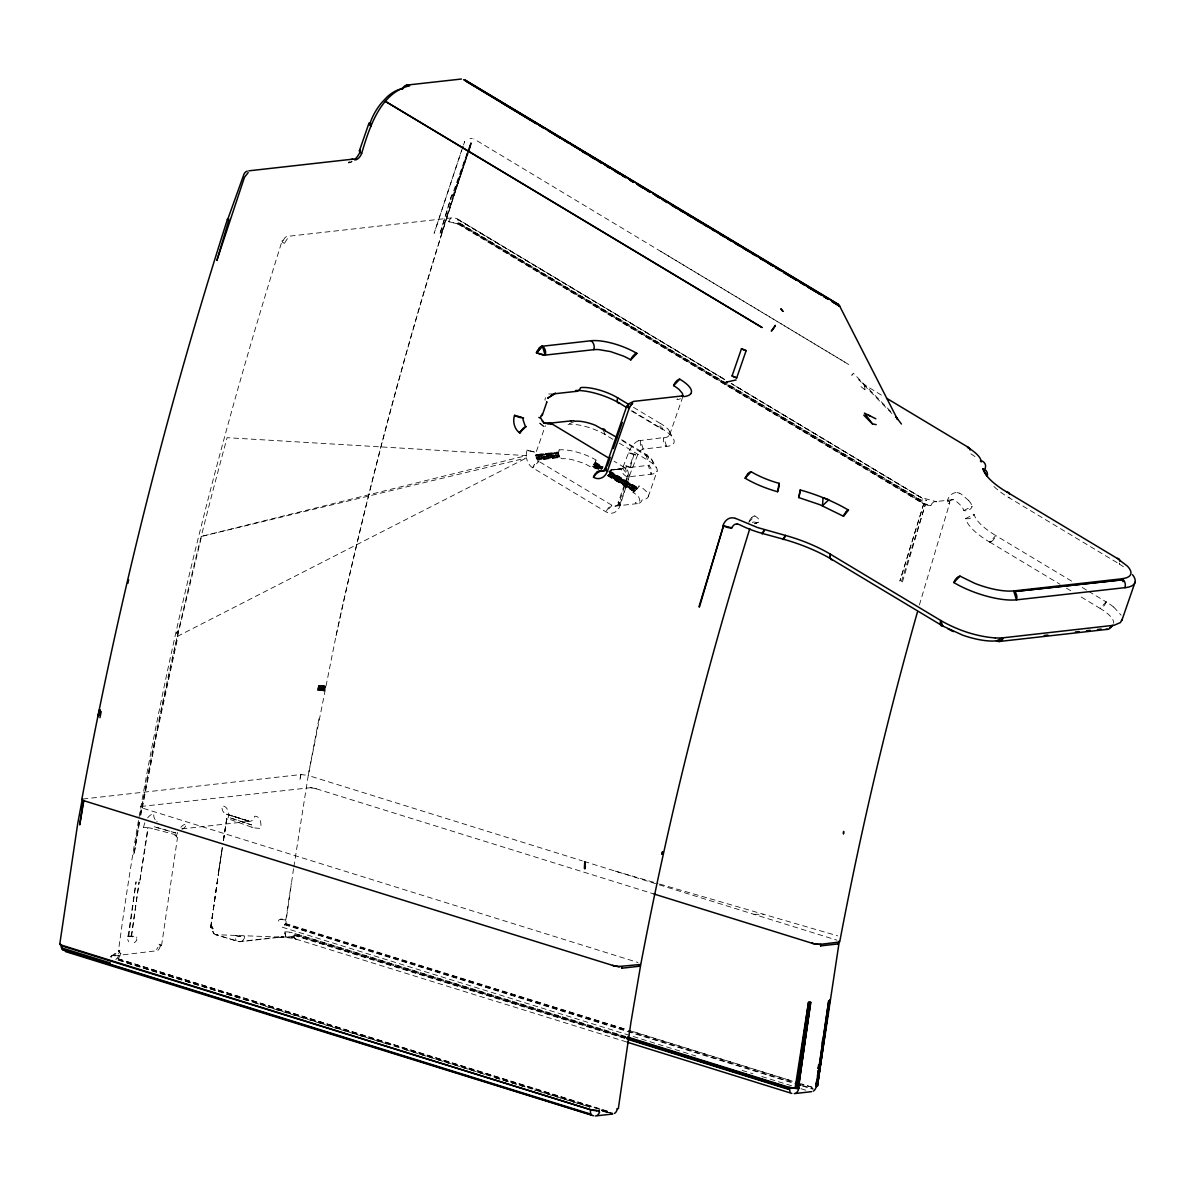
<?xml version="1.0" encoding="UTF-8"?>
<svg xmlns="http://www.w3.org/2000/svg" width="1195" height="1195" viewBox="0 0 1195 1195"><rect width="100%" height="100%" fill="white"/><g stroke="black" fill="none" stroke-linecap="round" stroke-linejoin="round"><path stroke-width="0.75" stroke-dasharray="5 3.75" d="M159.025 944.14C162.998 949.383 160.488 941.75 158.786 945.275A6.946 4.033 -72.7 0 1 158.218 946.918L156.545 949.517M134.288 942.736C142.982 936.865 126.371 932.907 127.656 939.106A6.692 5.288 83.6 0 0 128.687 941.66M626.524 1041.92L293.686 938.404L281.408 937.014L282.752 936.94L239.717 941.765L215.234 934.565C211.814 933.639 214.667 928.545 211.649 928.142A6.692 1.195 8.9 0 1 211.037 927.753L210.977 926.991A6.722 1.255 7.8 0 1 212.083 926.752L212.157 929.605A6.692 5.288 83.6 0 0 213.188 932.175M284.395 925.154C291.58 918.552 274.118 915.997 279.376 924.243M241.868 941.182A6.677 5.273 83.6 0 0 244.572 937.104L235.37 935.566L235.251 936.686A6.946 4.063 -72.4 0 0 235.31 938.269L236.207 940.57M128.776 936.163L136.081 881.761L128.059 936.193M131.51 936.297L139.128 881.88L131.331 936.282M210.977 926.991L218.551 872.664L210.753 927.141M293.537 868.72L286.188 920.03L278.749 919.254M161.564 945.529L177.562 837.187M210.649 927.365L222.285 847.539M120.814 953.356C121.502 954.745 119.814 952.176 118.41 951.265C150.645 710.054 209.364 472.936 282.08 240.927M926.932 505.067L922.017 502.901L922.152 498.479M285.814 919.926L291.311 883.254M222.3 847.778L218.431 873.097L222.33 847.838M223.405 840.533L226.721 818.829A6.677 1.329 8.6 0 1 228.23 818.127M223.375 840.414L226.736 818.605M293.85 866.913L308.235 775.48L335.855 636.681A4120.001 3252.596 83.6 0 1 441.269 235.251L467.603 153.557L452.95 195.651L440.91 235.042L467.902 153.722M223.45 840.608L226.796 818.948A6.677 1.359 9 0 0 228.424 819.904L229.35 819.158L251.398 827.074M138.964 822.011L134.049 854.589L139.591 822.309M140.188 814.841L141.413 807.671M118.41 951.265L119.814 950.593A6.677 5.273 83.6 0 1 114.914 955.791A6.722 5.303 83.6 0 1 113.585 955.597L119.814 950.593M133.72 854.455L139.262 822.16M140.487 814.99L141.712 807.805M140.831 815.139L142.056 807.954L638.055 962.513M160.16 946.052L160.07 946.604A6.677 5.273 83.6 0 1 157.381 950.667L115.347 955.761M934.415 501.795A6.677 5.273 83.6 0 0 930.92 505.575L922.017 502.901L457.715 223.913L457.849 219.492M175.053 835.649L175.262 834.618L152.437 828.628M318.916 718.807L308.235 775.48L582.338 860.863M141.936 807.91L155.858 736.165L177.637 635.83L201.537 536.376L526.278 455.609A13.369 10.546 83.6 0 1 527.114 449.992L536.062 452.472A6.692 5.288 83.6 0 0 535.644 454.683L537.332 460.015A6.692 5.288 83.6 0 0 538.87 461.389L612.258 505.485A6.677 5.273 83.6 0 0 619.204 502.423L628.436 474.968A6.722 5.303 83.6 0 0 628.421 473.489L628.137 472.01A6.632 5.228 83.6 0 0 627.136 469.799L626.27 468.754A6.632 5.228 83.6 0 0 625.239 467.947L614.066 461.24M142.325 808.059L156.261 736.344L178.07 636.009L526.502 457.924L526.278 455.609L227.095 437.684C193.829 559.887 164.805 683.256 141.607 807.775L140.801 807.297M638.488 440.791L663.808 437.549C670.768 438.341 671.456 430.305 666.138 427.586A27.619 8.828 19 0 0 660.641 423.538M919.388 604.984L949.741 502.856M902.449 581.95L925.318 504.544L924.332 504.126M559.14 449.873L558.722 451.979L535.659 454.697L558.707 452.532L535.644 455.28L558.737 453.084L535.689 455.848L558.797 453.637L535.763 456.43L559.021 454.712L536.032 457.565L559.185 455.22L536.226 458.103L559.38 455.728L536.45 458.626L559.604 456.221L537.003 459.582L560.082 456.998L537.332 460.015L560.395 457.431A6.707 5.303 83.6 0 0 561.934 458.79L563.114 458.701A20.927 6.647 19.1 0 1 572.017 459.627L582.323 462.794A20.927 6.647 19.1 0 1 590.016 466.558A6.707 3.51 -58.7 0 0 591.107 466.199L596.185 468.918M901.389 581.636L925.303 504.529M201.537 536.376L526.502 457.924A13.369 10.546 83.6 0 0 532.716 467.828L606.104 511.923A13.354 10.546 83.6 0 0 619.996 505.799L629.959 474.37L637.398 455.504A6.677 3.525 -59.1 0 1 642.417 449.365M469.157 150.226L453.682 196.04A4119.06 3251.864 83.6 0 0 335.885 636.696M469.755 148.479L471.547 143.191L468.5 151.959M462.913 146.671L434.114 233.324L461.703 150.182M463.526 144.924L464.736 141.413L462.316 148.434M638.503 440.701A13.354 7.08 -59.4 0 0 628.406 453.039L622.55 468.261L610.272 470.442M648.287 496.552L657.116 471.009M669.738 434.547L682.853 396.62M619.652 505.56A6.692 2.091 19.4 0 1 618.681 504.828L618.144 502.722L627.016 477.134L629.959 474.37L619.607 505.56M595.932 460.583L596.126 460.09A27.619 8.738 19 0 0 559.17 449.903M677.326 398.682L676.923 399.623A27.664 8.768 19 0 0 680.553 398.697M140.651 806.61L141.503 806.326M545.473 397.621L544.92 399.952A6.677 2.121 19.1 0 1 545.308 400.205M115.825 959.749L120.919 952.818M287.412 238.641L284.38 243.392L283.529 240.165A6.662 5.258 83.6 0 1 287.024 236.431L453.114 217.714L456.699 218.476L725.141 379.726M748.682 522.379L754.822 515.926L756.779 517.241A13.369 4.242 19.1 0 1 759.139 521.558A13.384 4.257 19.3 0 1 757.092 522.633M991.088 541.619A6.692 3.555 -59.1 0 0 992.238 540.857A6.692 3.585 -59.6 0 0 993.015 540.215L993.553 539.557A6.692 3.555 -59.1 0 0 995.868 535.599A64.59 20.494 19.1 0 1 974.074 514.283L965.665 518.525A71.267 22.645 19 0 0 989.565 542.052L995.838 535.599L1072.602 581.726M1113.665 607.045A46.769 14.848 19.1 0 0 1106.167 601.907L1100.042 608.36L1079.249 595.857M609.316 507.024L608.763 507.561A6.662 3.48 -59 0 0 606.313 511.43L611.885 505.545A6.737 3.525 -58.6 0 0 609.316 507.053M751.894 517.465L750.968 518.421A6.692 3.525 -59 0 0 749.101 521.334M607.717 1111.171L117.887 958.749L116.512 959.585L590.016 1107.138L534.404 1090.004M111.18 956.239L118.604 950.921M607.314 475.58L634.351 491.757L638.01 487.904A6.692 3.525 -59 0 0 638.966 485.827A27.619 8.738 19 0 1 642.223 499.794A6.677 5.273 83.6 0 1 635.322 502.886M140.831 806.491L310.386 787.699M618.144 502.722L618.353 502.617A6.692 2.121 19 0 1 619.249 502.453M963.797 510.564L972.192 506.321A6.662 6.199 -13.2 0 1 970.31 509.085A6.737 6.244 -13.6 0 1 968.876 510.041A6.662 6.199 -13.2 0 1 963.812 510.564A40.092 12.712 19.1 0 0 954.939 500.406A5.87 3.824 -42.6 0 0 953.386 499.779M991.118 541.574L990.819 541.723A6.692 3.555 -59.1 0 1 989.699 542.052M349.284 161.415A6.647 5.258 83.6 0 0 348.582 162.864L352.749 161.026M569.358 423.717L574.914 421.267M755.046 523.649L758.078 522.32M111.957 955.895L111.568 956.045A13.369 2.674 8.4 0 0 110.851 956.612M757.047 522.603L756.435 522.708A6.692 5.288 83.6 0 0 751.7 522.753M625.239 467.947C617.232 467.125 623.85 476.73 628.032 476.865L651.111 474.281A6.677 5.273 83.6 0 0 651.141 469.187L650.946 468.649A6.677 5.273 83.6 0 0 648.302 465.363L625.239 467.947L628.032 476.865M953.416 499.719L952.071 499.779A6.692 5.288 83.6 0 0 948.292 503.618L947.441 500.436A13.444 10.606 83.6 0 1 948.666 497.643A13.369 10.561 83.6 0 1 955.836 492.609L957.09 492.654M283.693 936.985L281.826 936.85L284.933 937.074L284.783 933.101L285.934 937.149L294.209 936.043L286.949 937.268L294.418 936.97L289.324 937.582L294.747 937.791M614.962 506.142L638.04 503.543M952.684 499.689L935.297 501.646L936.641 501.781L920.658 497.374L732.266 384.237M82.903 799.022L300.841 774.554L307.966 775.391M182.013 828.912L250.218 821.249M610.585 469.889L618.084 469.052M613.259 469.799L621.325 468.993L612.915 469.74M619.13 469.217L621.325 468.993L617.307 469.366L618.248 469.291M611.362 470.008L621.146 469.082L618.995 469.232M448.708 221.613L457.715 223.913L448.708 221.613A6.528 5.153 83.6 0 1 449.35 220.179L449.604 219.79A6.826 5.392 83.6 0 1 450.605 218.715A6.722 5.303 83.6 0 1 452.233 217.863M930.905 505.575L927.41 505.201M227.543 814.422L249.949 821.458L226.572 814.183L248.381 821.084A6.662 5.258 83.6 0 0 251.951 820.621L253.37 819.277A6.662 5.258 83.6 0 0 254.311 817.38L254.58 816.275A13.369 7.753 -72.7 0 1 258.21 817.425A13.369 7.738 -72.4 0 1 260.839 823.295A13.324 7.738 -72.3 0 1 260.704 828.255A6.692 1.374 9.2 0 1 252.877 827.493M548.744 394.006L552.448 393.887M754.03 914.339L763.381 914.235M470.038 138.486L472.294 138.486M310.446 787.729L311.507 787.819M127.551 936.238L136.842 937.239M310.939 787.759L312.149 787.923M312.089 787.908L315.48 788.58M289.608 932.264L292.312 932.787M626.718 465.975L632.977 468.276L624.029 465.811L625.06 465.781A6.647 2.061 18.7 0 1 626.733 465.99M965.665 518.525L966.74 518.735A6.677 6.214 -13.2 0 0 973.059 516.135L973.313 515.777A6.662 6.214 -12.1 0 0 974.074 514.298M891.903 413.589L858.727 379.666L864.224 384.67L883.374 396.307M630.975 453.174L637.398 455.504L628.451 453.039M235.37 935.566L237.924 936.133A6.647 1.255 7.8 0 0 240.255 936.477L243.422 936.641A6.707 1.24 7.7 0 0 244.661 936.566M315.42 788.566L316.436 788.849M615.186 871.095L658.042 883.568M659.819 884.091L837.635 935.834M248.709 821.07L226.213 814.183A6.677 5.273 83.6 0 1 222.046 806.072A13.369 7.723 -71.8 0 1 228.364 813.825A13.414 7.768 -72.4 0 1 228.17 818.082M285.052 923.884L626.957 1029.866M628.734 1030.419L792.569 1081.191L628.809 1030.239M584.056 861.401L657.459 884.255M659.207 884.808L836.918 940.166M316.376 788.834L653.635 893.89M285.276 923.376L627.031 1029.687M284.828 924.362L626.509 1030.688M628.286 1031.255L793.779 1082.745M802.682 1085.523L813.362 1088.839M284.634 924.751L793.48 1083.193M802.383 1085.956L813.048 1089.272M282.289 927.215L695.834 1055.977M742.14 1070.406L752.865 1073.737M761.753 1076.516L792.091 1085.941M800.964 1088.72L809.911 1091.498M625.553 1036.453L294.254 933.355L625.478 1037.006M625.478 1037.185L294.149 934.46L625.433 1037.902M294.134 935.013L625.433 1038.082M294.149 935.431L625.448 1038.574M599.905 1109.453L116.856 959.436M601.683 1110.006L612.378 1113.337M602.773 1110.902L611.676 1113.665M126.864 963.006L219.477 991.835M226.258 994.106L247.977 1000.708M255.103 1002.919L258.658 1004.024M265.454 1006.309L386.896 1043.937M404.717 1049.479L488.426 1075.53M495.223 1077.815L525.83 1087.166M602.086 1111.066L611.317 1113.785M117.887 958.749L600.263 1109.214M602.041 1109.782L610.944 1112.56M921.001 497.464L731.534 383.565M528.519 450.739L536.062 452.472L544.905 426.914A6.692 5.288 83.6 0 1 545.488 425.659M602.848 467.335L594.856 462.659L602.803 467.424M609.241 471.069L638.01 487.904L609.495 470.681M602.534 467.813L594.542 463.137L602.474 467.902M610.197 472.966L637.383 488.889L608.823 471.726L637.712 488.411L609.151 471.248M601.832 468.724L593.84 464.033L601.772 468.813M609.838 473.414L637.04 489.353L610.062 473.145M601.473 469.142L593.467 464.452L601.324 469.291M609.465 473.832L636.681 489.786L609.704 473.579M599.292 468.784L592.914 464.989L599.233 468.828M608.852 474.475L635.934 490.592L609.196 474.131M598.904 469.097L592.541 465.303L598.859 469.157M608.464 474.803L635.531 490.936L608.703 474.594M598.531 469.396L592.167 465.587L598.471 469.441M608.076 475.102L635.142 491.25L608.315 474.923M607.702 475.356L634.739 491.518L607.926 475.192M848.779 364.55L473.907 138.919M724.753 379.622L456.057 218.371L724.738 379.577M731.161 383.461L921.479 497.688M922.48 500.989L458.118 222.27L922.42 501.377M660.626 251.279L847.419 363.683M993.926 486.499A64.59 20.494 19.1 0 0 1008.953 497.673L1119.312 563.98M1082.207 587.492L1087.002 590.375M1088.6 591.346L1106.197 601.907M989.684 542.052L1060.07 584.325M1066.463 588.179L1071.258 591.062M458.029 222.823L922.316 501.87M922.181 502.408L457.909 223.301L922.017 502.901M633.529 407.346L660.506 423.553L662.508 429.08A34.297 10.889 19.1 0 1 666.601 446.467L643.537 449.051A6.692 3.525 -59.3 0 0 642.417 449.32M632.364 410.96L662.508 429.08A6.632 3.495 -59.2 0 1 660.536 423.627M631.094 410.766L661.238 428.885M621.684 439.7L647.078 454.951M621.997 440.447L651.066 458.76L656.309 467.574M612.886 439.312L604.954 434.532A27.619 8.709 19 0 0 568.058 424.374M619.234 443.121L647.809 460.284A27.619 8.723 18.9 0 1 651.006 474.221L648.302 465.363A20.942 6.632 19 0 0 652.276 460.284L651.066 458.76M595.23 462.062L603.146 466.842M607.553 475.446L634.351 491.757M975.03 456.58L969.548 452.965A6.677 3.51 -58.9 0 0 969.713 452.457M540.05 423.149C551.224 431.754 540.782 425.375 538.84 422.193L538.676 419.714M860.983 386.642L865.12 389.928A6.692 3.331 -53.9 0 0 865.673 388.211L864.956 384.969M1113.695 607.045L1121.134 615.171M890.813 411.558L853.394 373.288L851.721 375.275A6.677 1.837 -27.7 0 0 853.021 374.005L853.514 373.452M968.786 500.556L960.72 493.759A16.491 12.473 -60.9 0 0 959.51 493.221M282.453 241.943L282.677 242.182A6.677 2.046 17.5 0 0 284.305 243.392M622.55 468.261L628.555 476.133M212.053 926.737L213.188 928.664M214.099 933.773L212.919 931.697L213.741 933.22M669.334 431.395L673.472 438.819M645.808 454.757L647.809 460.284M603.46 430.394L604.954 434.532A6.677 3.51 -58.9 0 0 605.357 432.993M619.204 502.423L619.996 505.799M285.007 932.04L285.934 937.149M864.224 384.67L865.12 389.928M948.352 503.648A6.692 2.017 17.7 0 0 949.637 502.288A6.677 2.046 17.2 0 0 947.486 500.421M634.396 491.742A6.692 3.525 -59 0 1 633.245 492.206L632.827 492.28A20.927 6.632 18.9 0 1 638.742 497.015L639.893 500.406A20.927 6.632 18.9 0 1 635.277 502.856M595.887 460.583A6.677 3.421 -59.2 0 1 595.185 462.032M1106.241 601.907A6.692 3.555 -59.2 0 1 1100.087 608.374A40.092 12.742 19 0 1 1113.695 623.282M283.14 240.18A6.632 2.017 17.9 0 0 282.393 240.479A6.692 2.031 17.9 0 0 282.095 241.3A6.692 2.031 17.4 0 0 282.364 241.928M968.667 500.526A46.784 14.788 19.2 0 1 972.132 506.307M959.51 493.221A16.581 12.577 -63.1 0 0 957.972 492.788A16.207 12.353 -66.1 0 0 957.09 492.654M645.793 454.772A6.692 3.525 -58.7 0 1 647.839 460.269M628.525 453.084A6.677 2.061 18.5 0 1 631.035 453.234M528.474 450.754A6.707 2.196 18.8 0 1 527.055 450.007M751.864 517.495A6.692 3.525 -59 0 1 754.807 515.926M1009.148 497.165A6.692 3.525 -58.4 0 1 1008.983 497.673M1119.222 563.995A46.769 14.818 19.2 0 1 1124.704 567.595M1119.655 562.994A6.677 3.57 -58.4 0 1 1119.356 563.98M351.45 161.922A13.399 7.05 -59.1 0 1 348.582 162.864M352.196 161.564A13.354 7.08 -59.3 0 1 351.45 161.997M177.667 832.422A13.339 7.768 -72.4 0 0 176.561 835.678L176.173 837.755A6.692 1.359 8.9 0 0 175.112 835.663M180.848 827.269A13.339 7.768 -72.4 0 1 186.33 823.952L186.136 825.028A6.662 5.258 83.6 0 1 185.165 826.94L183.746 828.284A6.662 5.258 83.6 0 1 180.639 828.867M111.254 957.583A13.369 2.659 9.2 0 1 110.806 956.612M111.807 955.91A13.369 2.659 9.2 0 1 113.391 955.597M284.858 931.98A6.677 1.553 10.2 0 1 289.563 932.145M120.486 954.402A6.677 3.824 -72.4 0 1 117.887 958.689M252.967 827.463A6.677 1.285 9.3 0 1 251.503 827.059M143.549 827.582A13.369 7.827 -72.4 0 1 144.998 822.444M147.672 817.813A13.369 7.827 -72.4 0 1 153.841 813.705A6.677 5.273 83.6 0 0 155.335 819.904M143.729 827.612A6.677 1.315 8.7 0 1 147.777 827.747L139.695 881.94L148.285 827.762A6.677 1.419 8.8 0 1 152.572 828.598M157.172 821.488A6.677 5.273 83.6 0 1 156.769 821.249M300.841 774.554L299.811 780.604L300.871 774.554M320.962 685.437L319.767 691.308L321.007 685.452M321.41 685.482L320.215 691.352L321.41 685.482M321.858 685.542L320.663 691.397L321.918 685.542M322.321 685.601L321.126 691.457L322.366 685.616M322.769 685.676L321.589 691.532L322.829 685.691M323.233 685.751L322.038 691.591L323.277 685.766M323.681 685.84L322.486 691.681L323.681 685.84M324.114 685.93L322.919 691.771L324.159 685.945M324.532 686.035L323.352 691.86L324.577 686.049M318.632 685.362L317.422 691.233L318.632 685.362M318.96 685.362L317.765 691.233L319.005 685.362M319.707 685.362L318.512 691.233L319.752 685.362M320.111 685.377L318.916 691.248L320.111 685.377M320.529 685.407L319.334 691.278L320.574 685.407M324.95 686.139L323.755 691.95L324.95 686.139M325.339 686.244L324.159 692.054L325.339 686.244M319.214 685.347L318.004 691.233L319.259 685.347M640.58 440.641L640.46 441.164A6.692 5.273 83.6 0 0 641.461 446.93L641.76 447.378A6.692 5.273 83.6 0 0 643.149 448.797L640.58 440.641M177.637 630.9L176.711 633.484L177.637 630.9M634.067 453.981L630.452 467.051L629.526 466.707L634.067 453.981M923.72 503.857L899.88 581.084L923.72 503.857M451.725 195.084L439.73 234.489L451.725 195.084M470.77 142.788L452.95 195.651L452.158 195.263L470.77 142.788M471.174 142.982L468.201 151.795L471.174 142.982M175.829 832.99L153.498 826.522L175.829 832.99M534.195 464.93L533.896 465.393A6.677 3.54 -59 0 0 532.701 467.828L538.87 461.389A6.677 3.54 -59 0 0 534.18 464.93M757.6 522.484L754.657 523.798L757.6 522.484M278.779 937.044L238.821 941.675L215.907 934.684L278.779 937.044M280.541 937.209L279.66 937.224L280.541 937.209M926.633 500.421L925.647 500.063L926.633 500.421M812.152 1087.271L801.472 1083.955L812.152 1087.271M251.503 824.894L229.306 817.604L251.503 824.894M611.974 1113.546L601.294 1110.23L611.974 1113.546M295.987 939.121L294.642 938.628L295.987 939.121M602.19 468.291L594.199 463.6L602.131 468.365M596.559 468.694L591.779 465.841L596.514 468.724M666.601 446.467L663.808 437.549A6.677 5.273 83.6 0 0 663.404 440.761L663.494 441.508A6.677 5.273 83.6 0 0 666.601 446.467"/><path stroke-width="1.5" d="M682.166 395.933L633.589 401.401L629.018 403.641L627.031 406.659A6.289 2.002 19 0 0 627.883 407.614L629.108 408.466L607.433 471.144A13.354 10.546 83.6 0 1 593.542 477.268C596.783 471.906 600.024 471.129 605.312 470.023L605.701 469.545A6.677 5.273 83.6 0 0 606.448 468.246M790.059 1092.155L789.417 1087.435L627.345 1037.006M60.377 943.796L59.78 944.065A5.437 1.001 8.1 0 0 60.123 944.588A5.333 1.001 7.4 0 0 61.587 945.185L62.618 949.876L591.45 1114.875M59.75 944.259L77.72 823.564L82.291 799.156M813.332 1091.095A6.662 5.258 83.6 0 0 815.722 1088.047L817.216 1085.478A6.677 1.24 7.4 0 0 816.857 1085.224M627.211 1038.634L789.297 1089.048L789.357 1088.003L627.27 1037.559M917.416 612.079C886.63 720.749 860.744 830.809 839.726 941.779L839.174 941.182M618.427 1107.899L631.005 1021.934L640.864 963.992C668.692 816.932 705.319 671.545 749.818 528.638M829.808 1000.051L817.35 1086.135L839.308 941.316M779.17 484.528L779.155 484.916A6.632 1.225 -74.7 0 1 777.586 491.728A46.769 14.833 19.1 0 1 745.127 478.179L747.607 474.012M829.883 556.556L829.972 555.72A6.692 3.54 -58.9 0 1 830.361 554.181A64.59 20.494 19.1 0 0 785.518 535.45L757.51 527.533L736.822 518.899A16.491 11.591 51.4 0 0 735.358 518.436M609.286 458.372L551.851 423.852L544.397 423.269L540.498 417.981L540.887 415.86A6.692 2.121 20 0 0 542.351 414.919A6.677 2.121 19.1 0 0 541.992 413.993M61.767 945.23L590.539 1109.782L590.42 1111.395A6.304 3.675 -72.6 0 0 590.569 1112.903L591.017 1114.218L62.319 949.353M818.441 1068.479L818.948 1064.82L818.5 1068.509M795.048 1088.391L808.537 1002.127L796.154 1088.466L809.03 1002.142L797.125 1088.481L809.493 1002.157L796.647 1088.481L792.942 1088.152A6.692 1.225 7.6 0 1 791.344 1087.883L789.417 1087.435L798.723 1088.421A6.677 5.273 83.6 0 1 795.945 1093.052M797.558 1088.481L810.359 1002.157L798.365 1088.451L810.748 1002.127L797.976 1088.466L797.125 1088.481M817.44 1076.157L818.231 1070.66M818.127 1068.375L818.65 1064.715M822.175 1043.13L822.698 1039.456M816.454 1086.419L828.732 1000.663L816.11 1086.464M817.499 1085.926L829.793 1000.155M817.156 1086.24L829.629 1000.364M83.471 800.56L79.706 824.909L83.814 800.68L81.813 799.44C117.932 603.161 166.688 409.213 227.483 219.133M640.117 964.38L639.161 966.262L621.759 968.219L621.714 966.65M820.651 945.887L820.592 944.319L838.756 942.108L838.039 943.93L820.651 945.887L820.95 944.289M777.601 491.728L779.11 483.348A40.092 12.801 19.1 0 1 751.192 471.741A6.692 3.525 -59.1 0 0 747.592 473.982M81.633 806.595L81.917 805.086M621.759 968.219L622.057 966.621M639.161 966.262L639.459 964.679M838.039 943.93L838.352 942.332M99.215 710.472L98.169 716.701L99.409 710.726M99.797 711.369L99.185 714.311L99.812 711.369M99.947 717.672L101.216 711.548M98.139 716.029L99.364 710.129M99.499 710.054L98.274 715.954L99.648 710.009L98.752 714.416M798.648 497.538L800.232 489.98A69.534 22.048 19.1 0 1 848.48 510.131L843.491 516.255L819.889 504.708L798.648 497.538A6.692 1.255 -74.5 0 0 800.247 489.935M127.865 583.354L128.642 579.859M682.913 396.337L682.45 393.469L679.253 389.66A27.619 8.753 19.1 0 0 673.621 385.627A6.677 3.48 -59 0 1 678.7 379.487M995.286 637.921A46.814 14.863 19.1 0 0 1003.337 637.771L1114.128 625.254L1120.357 622.595L1122.105 619.324M699.433 606.985L723.468 525.875L724.842 526.502A6.677 2.091 17.6 0 0 731.385 528.011L732.669 526.472A6.767 5.348 83.6 0 1 734.208 524.784A6.692 5.288 83.6 0 1 735.806 524.067L737.225 524.007M985.307 468.395L985.591 465.706A6.662 6.199 -12.1 0 0 984.635 463.197A6.632 6.169 -13.6 0 0 983.53 461.957L983.097 461.629A6.707 6.214 -12.6 0 0 981.05 460.687A40.092 12.757 18.9 0 0 967.666 447.423M247.245 171.124A6.662 5.841 71.4 0 0 244.512 173.23A6.543 5.736 71.4 0 0 243.81 174.634L227.946 218.715A5.348 1.703 19.1 0 0 228.663 220.866L216.863 260.465L244.452 177.338L248.201 172.558M698.985 606.791L723.468 525.875M599.457 1112.336L599.098 1110.812M359.411 150.764L368.837 123.548M351.479 159.488A6.692 5.273 83.6 0 1 355.527 159.801A6.707 3.54 -59.4 0 0 356.648 159.532L356.961 159.323A6.677 3.495 -59.1 0 0 358.62 158.113L359.187 157.531A6.677 3.495 -59.1 0 0 361.652 153.363C369.33 128.014 379.905 93.031 409.601 85.741A6.677 5.273 83.6 0 0 402.655 88.803M542.336 415.083L546.772 402.297M605.208 468.485L626.867 405.867M607.239 466.02L610.257 457.312M613.259 448.603L622.296 422.492M732.072 375.917L741.483 348.701L746.128 350.643L736.717 377.859A6.692 2.121 19.1 0 1 732.072 375.917L736.717 377.859M1121.821 620.519L1135.086 582.144M1111.783 625.612L1111.574 626.12A6.677 5.273 83.6 0 1 1106.167 629.227M544.517 355.124A6.304 1.957 18.7 0 1 542.769 354.975L536.674 352.913L539.438 347.76M618.577 1108.377L618.114 1108.631A6.662 1.24 7.6 0 1 617.203 1108.796M631.244 404.702L632.693 403.253A6.677 3.51 -59 0 0 631.229 404.687L629.108 408.466L628.316 405.09M544.576 355.169L593.795 349.672A27.679 8.783 19.1 0 1 598.844 349.612L610.525 351.584L623.327 356.05A27.619 8.753 19.1 0 1 630.781 359.889L636.92 353.436A34.297 10.889 19.1 0 0 590.987 340.754L542.082 346.266L536.226 352.659M542.381 346.221L536.674 352.913L545.189 355.139A6.677 5.273 83.6 0 0 545.592 352.913L545.547 351.539A6.677 5.273 83.6 0 0 542.381 346.221L545.189 355.139M673.621 385.627L679.776 379.188A34.297 10.86 18.8 0 1 690.77 393.618M745.127 478.179L751.267 471.726M953.849 582.562L959.988 576.124L974.642 583.294A40.092 12.667 19 0 0 1013.569 590.883M846.15 511.893L846.926 511.161M536.63 351.674L542.082 346.266M596.753 472.369L596.38 472.712A6.692 3.465 -58.9 0 0 595.065 474.4M354.467 159.771L355.916 158.323A13.369 6.961 -59 0 0 360.442 150.958M524.65 427.959L519.377 432.65L520.169 433.173A6.692 3.51 -59 0 1 524.112 427.661A6.617 3.525 -59.5 0 1 524.874 427.153A6.692 3.51 -59 0 1 525.949 426.779L526.308 426.72A6.707 5.288 83.6 0 1 525.113 425.764L523.096 419.908A6.707 5.288 83.6 0 1 523.5 417.787A6.692 2.121 19.1 0 1 514.552 415.337A13.369 10.546 83.6 0 0 519.377 432.65L522.14 430.275M634.739 354.377L633.44 355.512A6.692 3.525 -59 0 0 630.766 359.889M555.541 393.095L547.668 398.189L554.719 393.573L550.79 395.635M612.378 1113.337L611.004 1113.83M570.657 421.058L573.585 420.715A6.677 5.273 83.6 0 1 574.914 421.267A20.927 6.647 19.1 0 1 595.304 425.256L617.232 437.594M727.053 382.041L725.933 382.37A6.707 3.495 -58.3 0 0 727.053 381.997L736.075 379.935M606.313 467.813L605.79 467.962A6.677 2.121 19.1 0 0 607.448 471.144M959.988 576.124L958.076 576.871A6.677 3.495 -59 0 0 953.864 582.562A46.769 14.803 19 0 0 1016.437 599.83M599.696 470.815L598.635 471.114A6.677 3.585 -58.7 0 0 596.663 472.369M402.76 88.774A35.193 18.582 -59 0 0 387.195 96.825L381.504 102.875A35.193 18.582 -59 0 0 370.211 122.771L369.658 122.876A6.692 2.091 18.2 0 0 368.956 124.37M406.883 85.084L461.464 79.019M248.784 170.84L352.809 159.144M553.375 393.917L576.737 391.288M1013.689 590.942L1122.09 578.768A6.677 5.273 83.6 0 1 1123.225 579.665L1123.957 580.576A6.677 5.273 83.6 0 1 1124.928 582.592L1125.137 583.384A6.677 5.273 83.6 0 1 1124.898 587.656L1016.482 599.86L1013.689 590.942L1014.495 591.54A6.677 5.273 83.6 0 1 1016.482 599.86M1044.206 635.486L1047.881 635.068M1075.44 631.976L1079.115 631.558M1086.464 630.736L1090.139 630.318M1097.488 629.496L1101.163 629.078M999.139 641.506L1107.541 629.332M639.176 964.589L618.696 966.516M595.349 1115.966L612.736 1114.009M794.227 1093.619L811.644 1091.662M605.342 470.457L600.099 471.039L604.924 470.591M547.594 423.642A6.901 5.452 83.6 0 1 548.356 423.344L571.076 420.879M593.571 1115.786L65.396 951.549M548.356 423.344L550.148 423.239A6.752 5.333 83.6 0 1 551.851 423.852L543.71 422.821M820.338 944.334L819.053 944.259M602.952 429.005L603.938 429.095A6.677 3.51 -58.9 0 1 605.342 430.783M463.57 79.692L634.53 182.297M819.486 944.349L817.589 944.184M619.981 966.665L619.144 966.621M995.33 637.951C976.121 636.457 957.389 630.064 940.734 620.489L830.376 554.181M596.783 1110.767L594.064 1110.484A6.677 1.225 7.6 0 1 592.466 1110.215L61.707 945.842M791.792 1093.425L627.285 1042.219M817.066 944.14L817.873 944.274M618.98 966.606L616.56 966.277M590.539 1109.782L596.738 1110.424M816.529 944.08L817.35 944.229M618.457 966.561L617.098 966.352M816.812 944.169L815.438 943.93M816.275 944.095L814.9 943.841M616.008 966.187L616.844 966.352M815.184 943.93L814.646 943.841M615.47 966.083L616.291 966.277M615.754 966.172L613.901 965.754M863.791 415.188L872.395 423.852L876.189 424.643M813.302 943.542L814.109 943.736M615.216 966.068L612.945 965.5M812.794 943.423L813.586 943.632M735.358 518.361A16.581 11.905 53.2 0 0 734.133 518.047A16.207 11.83 55.1 0 0 732.699 517.853L731.415 517.823A13.369 10.561 83.6 0 0 724.245 522.857A13.444 10.606 83.6 0 0 723.02 525.636L732.027 527.906M812.301 943.288L813.078 943.512M811.838 943.169L812.585 943.378M613.692 965.724L612.497 965.366M514.552 415.337L521.722 417.309M538.855 417.488L540.498 417.981M61.826 947.964L110.343 962.976M653.635 893.89L811.674 943.124M83.799 800.68L612.781 965.455M795.556 1083.297L800.904 1084.97M795.258 1083.745L800.605 1085.404M795.616 1087.062L799.216 1088.167M627.255 1037.738L789.357 1088.003M627.241 1039.127L789.327 1089.586M627.226 1038.455L789.297 1089.048M737.24 524.022A5.766 3.6 35.4 0 1 738.689 524.366L739.406 524.62A40.092 12.772 19.1 0 0 761.857 533.299L782.889 539.064A71.267 22.6 19.1 0 1 832.362 559.723L942.736 626.031L962.707 635.187A40.092 12.712 19.1 0 0 996.421 640.849M950.667 630.258L951.429 630.572M947.889 628.884L953.55 631.587M875.83 418.788L864.433 413.111L872.395 423.852M868.392 415.143L870.318 416.099M837.411 303.754L839.428 305.681M582.562 151.795L585.759 153.707M590.554 156.59L595.334 159.458M598.531 161.37L601.727 163.297M606.507 166.165L609.704 168.077M614.499 170.96L619.279 173.828M622.476 175.74L625.672 177.667M630.467 180.535L633.649 182.447M638.444 185.33L643.224 188.198M646.42 190.11L649.617 192.036M655.995 195.861L659.192 197.773M663.987 200.655L667.183 202.567M671.963 205.435L676.758 208.318M679.94 210.23L683.137 212.142M687.932 215.025L691.128 216.937M695.908 219.805L700.703 222.688M703.9 224.6L707.082 226.512M711.876 229.395L715.073 231.307M719.853 234.175L724.648 237.058M727.845 238.97L731.026 240.882M735.821 243.765L739.018 245.677M743.798 248.545L748.593 251.428M751.789 253.34L754.971 255.252M762.963 260.047L759.766 258.135L772.807 265.843M767.743 262.915L772.538 265.798M775.734 267.71L778.916 269.622M796.482 280.168L783.711 272.505L796.662 280.198M799.679 282.08L804.459 284.948M837.964 304.083L465.109 80.05M465.363 80.289L838.711 304.74M501.168 102.352L536.301 123.458M539.498 125.385L544.293 128.268M625.732 177.218L547.489 130.18L560.171 138.097M628.928 179.145L633.708 182.013M636.905 183.94L649.677 191.618M731.116 240.568L652.873 193.545L659.326 197.548M734.313 242.495L784.742 272.863M465.856 81.111L536.211 123.712M539.408 125.385L544.203 128.507M563.383 139.815L568.148 142.892M571.389 144.625L601.683 163.043M604.954 164.835L609.659 167.853M612.96 169.645L625.627 177.443M628.943 179.265L633.619 182.237M636.935 184.075L649.587 191.842M662.359 199.52L667.318 202.358M670.335 204.315L709.203 227.558M710.338 228.23L733.058 241.913M734.268 242.645L756.898 256.268M775.764 267.62L780.753 270.623M799.694 282.02L804.608 284.978M886.526 398.204L968.801 447.647M982.917 468.634A6.692 6.214 -13.2 0 1 987.189 476.357L982.932 468.634A71.267 22.615 19.1 0 0 1002.993 489.681L1117.31 558.453L1127.378 566.131A40.092 12.667 19 0 1 1121.971 578.694M575.422 391.288A6.677 5.273 83.6 0 0 578.38 390.66A7.08 5.587 83.6 0 0 579.739 389.391L580.68 387.598A27.619 8.768 19.1 0 1 617.666 397.801L628.764 404.478M617.695 397.801A6.677 3.48 -59.3 0 0 617.203 400.161L617.531 402.222A6.707 3.51 -58.3 0 0 619.682 403.298L626.016 407.151M787.878 274.76L798.843 281.393M801.979 283.29L814.512 290.863M817.649 292.76L822.354 295.613M825.476 297.495L828.613 299.392M833.318 302.245L839.816 306.398L897.564 419.415L895.966 416.816L901.418 424.016M228.663 220.866L228.618 218.551M980.393 461.046L981.289 461.927M542.186 420.954L544.397 423.269M761.962 533.567L764.486 529.654A6.677 1.27 -74.7 0 1 763.246 532.582M1122.09 578.768L1123.031 581.741M370.286 122.756L371.077 126.147M60.796 944.782L61.348 947.471A6.587 5.855 75.6 0 0 62.08 948.86M593.452 477.283A6.677 3.585 -58.7 0 1 594.961 474.31M746.128 350.643A6.692 2.121 19.1 0 1 741.483 348.701M539.438 347.775A6.617 3.465 -58.8 0 1 542.082 346.281M590.987 340.754A6.677 5.273 83.6 0 1 593.795 349.672M967.532 447.438A6.677 3.51 -58.9 0 1 970.041 450.037M1006.952 492.146A6.677 3.51 -59.1 0 1 1008.64 492.639A6.692 3.525 -58.4 0 1 1008.849 492.848M1117.31 558.423A6.707 3.525 -59.9 0 1 1119.177 559.2L1119.371 559.439A6.677 3.51 -58.9 0 1 1119.805 561.202M1009.178 493.386A6.692 3.525 -58.4 0 1 1009.387 494.058M690.815 393.633A34.311 10.919 19.2 0 1 683.943 396.606A6.677 5.273 83.6 0 0 682.166 395.933M575.646 390.511A34.297 10.874 19.1 0 1 619.667 403.342M763.246 532.656A6.662 1.255 -75.1 0 1 761.977 533.523M371.167 126.132A6.677 2.061 19.6 0 1 369.748 125.117A6.677 2.076 19.9 0 1 369.061 124.385M832.377 559.723A6.677 3.51 -59.3 0 1 831.167 559.544L829.957 557.766A6.677 3.51 -59.3 0 1 829.898 556.482M779.125 483.273A6.707 1.27 -74.2 0 1 779.23 484.408M546.698 401.684A6.677 2.121 19.1 0 1 546.787 402.103M634.724 354.303A6.692 3.585 -59.8 0 1 636.935 353.391M846.911 511.101A6.677 3.555 -59.4 0 1 848.51 510.086M843.476 516.255A6.677 3.525 -59 0 1 846.15 511.878M678.7 379.532A6.692 3.48 -58.4 0 1 679.761 379.218M361.697 153.348A6.677 2.151 19.9 0 1 359.919 150.152A6.647 2.136 19.5 0 1 360.173 150.062M1132.457 574.646A46.769 14.818 19.2 0 1 1124.958 587.716M1112.933 625.239A40.092 12.742 19 0 1 1109.916 627.45M617.232 1108.796A6.677 5.273 83.6 0 1 614.454 1113.441M599.457 1112.336A6.677 5.273 83.6 0 1 597.067 1115.398M599.337 1110.887A6.647 1.3 8.1 0 1 596.932 1110.872M584.728 862.163L584.549 868.631L584.743 862.163M585.147 862.297L584.967 868.765L585.162 862.297M843.61 831.541L843.491 833.737L843.61 831.541M823.101 497.703L822.444 505.784L828.822 499.764L823.101 497.703M816.648 1081.281L816.14 1084.94L816.663 1081.296M99.857 709.949L98.946 714.356L99.872 709.949M662.463 851.901L662 854.126L662.463 851.901M775.226 325.473L774.539 326.967A6.692 2.031 -48.7 0 1 771.313 331.09L775.226 325.473M1003.367 637.786L1003.173 638.294A6.677 5.273 83.6 0 1 996.421 640.849L1003.367 637.786M785.533 535.465L782.889 539.064A6.677 1.225 -74.4 0 0 785.518 535.42M761.947 327.445L385.402 101.366L761.947 327.445M1123.285 579.739L1014.495 591.54L1123.225 579.665M799.694 1083.402L796.124 1082.297L799.694 1083.387M820.427 294.538L807.656 286.875L820.427 294.508M828.404 299.318L823.624 296.45L828.404 299.318M839.592 306.025L831.601 301.245L839.592 306.025M781.022 308.967L782.904 311.342L781.022 308.967M942.736 626.031L940.734 620.489A6.692 3.555 -58.6 0 0 940.973 625.463A6.692 3.51 -59.6 0 0 942.721 626.06"/></g></svg>
